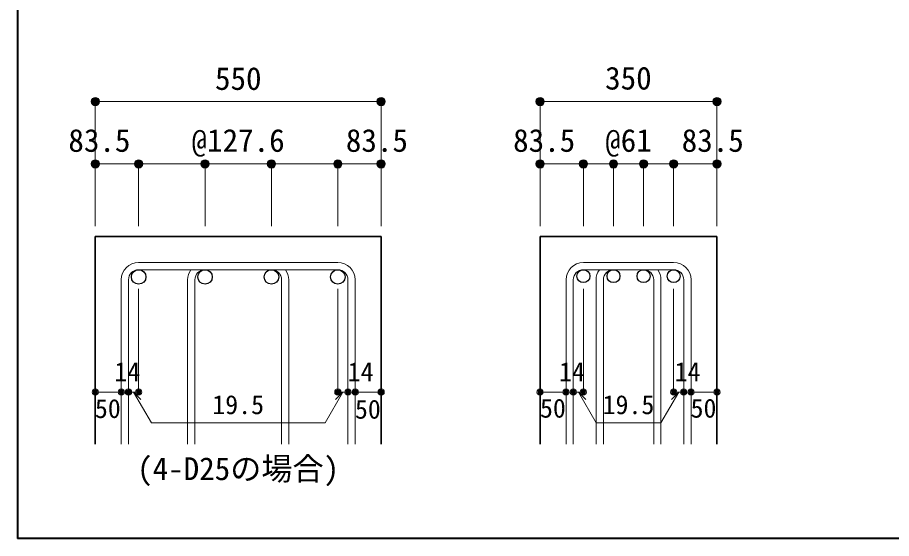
# Model space of a CAD drawing. Units: millimetres at full size, sheet at 1:20; details may follow other scales. Extents: x -3982 to 3969, y -2797 to 2801.
# Drawn here: x -3982 to -2297, y -2797 to -1793 of the extents above; entities that cross this region are included whole.
import ezdxf
from ezdxf.enums import TextEntityAlignment as Align

# ---------------------------------------------------------------- set-up
doc = ezdxf.new("R2010")
doc.units = ezdxf.units.MM
doc.header["$LTSCALE"] = 20
doc.header["$PDMODE"] = 32
doc.header["$PDSIZE"] = 12
for name, color, linetype, lineweight in [('6-1_躯体線', 2, 'Continuous', 35), ('6-5_梁主筋', 7, 'Continuous', 18), ('6-6_S.T.P.', 7, 'Continuous', 18), ('6-7_文字', 7, 'Continuous', 18), ('6-D_寸法', 4, 'Continuous', 9), ('F-0_枠', 6, 'Continuous', 40)]:
    doc.layers.add(name, color=color, linetype=linetype, lineweight=lineweight)
doc.styles.add('ＭＳ ゴシック', font='')
doc.styles.get('ＭＳ ゴシック').set_extended_font_data('MS Gothic')

msp = doc.modelspace()

# ---------------------------------------------------------------- linework, layer by layer
at = {"layer": '6-1_躯体線'}
for p, q in [((-3831.83, -2214.67), (-3831.83, -2614.67)), ((-3831.83, -2214.67), (-3280.83, -2214.67)), ((-3280.83, -2214.67), (-3280.83, -2614.67)), ((-2974.37, -2214.67), (-2974.37, -2614.67)), ((-2974.37, -2214.67), (-2633.37, -2214.67)), ((-2633.37, -2214.67), (-2633.37, -2614.67))]:
    msp.add_line(p, q, dxfattribs=at)
at = {"layer": '6-5_梁主筋', "color": 3, "lineweight": 25}
for centre, radius in [((-3748.33, -2292.67), 14), ((-3620.33, -2292.67), 14), ((-3492.33, -2292.67), 14), ((-3364.33, -2292.67), 14), ((-2890.87, -2291.17), 12.5), ((-2832.87, -2291.17), 12.5), ((-2774.87, -2291.17), 12.5), ((-2716.87, -2291.17), 12.5)]:
    msp.add_circle(centre, radius, dxfattribs=at)
at = {"layer": '6-6_S.T.P.'}
for p, q in [((-3364.33, -2264.67), (-3748.33, -2264.67)), ((-2716.87, -2264.67), (-2890.87, -2264.67)), ((-3364.33, -2278.67), (-3748.33, -2278.67)), ((-2716.87, -2278.67), (-2890.87, -2278.67)), ((-3781.83, -2298.17), (-3781.83, -2614.67)), ((-3767.83, -2298.17), (-3767.83, -2614.67)), ((-3653.83, -2298.17), (-3653.83, -2614.67)), ((-3639.83, -2298.17), (-3639.83, -2614.67)), ((-3472.83, -2298.17), (-3472.83, -2614.67)), ((-3458.83, -2298.17), (-3458.83, -2614.67)), ((-3344.83, -2298.17), (-3344.83, -2614.67)), ((-3330.83, -2298.17), (-3330.83, -2614.67)), ((-2924.37, -2298.17), (-2924.37, -2614.67)), ((-2910.37, -2298.17), (-2910.37, -2614.67)), ((-2866.37, -2298.17), (-2866.37, -2614.67)), ((-2852.37, -2298.17), (-2852.37, -2614.67)), ((-2755.37, -2298.17), (-2755.37, -2614.67)), ((-2741.37, -2298.17), (-2741.37, -2614.67)), ((-2697.37, -2298.17), (-2697.37, -2614.67)), ((-2683.37, -2298.17), (-2683.37, -2614.67))]:
    msp.add_line(p, q, dxfattribs=at)
for centre, radius, start, end in [((-3748.33, -2298.17), 33.5, 90, 180), ((-3364.33, -2298.17), 33.5, 0, 90), ((-2890.87, -2298.17), 33.5, 90, 180), ((-2716.87, -2298.17), 33.5, 0, 90), ((-3748.33, -2298.17), 19.5, 90, 180), ((-3620.33, -2298.17), 33.5, 144.40235, 180), ((-3620.33, -2298.17), 19.5, 90, 180), ((-3492.33, -2298.17), 19.5, 0, 90), ((-3492.33, -2298.17), 33.5, 0, 35.59765), ((-3364.33, -2298.17), 19.5, 0, 90), ((-2890.87, -2298.17), 19.5, 90, 180), ((-2832.87, -2298.17), 33.5, 144.40235, 180), ((-2832.87, -2298.17), 19.5, 90, 180), ((-2774.87, -2298.17), 19.5, 0, 90), ((-2774.87, -2298.17), 33.5, 0, 35.59765), ((-2716.87, -2298.17), 19.5, 0, 90)]:
    msp.add_arc(centre, radius, start, end, dxfattribs=at)
at = {"layer": '6-D_寸法'}
for p, q in [((-3831.83, -1954.67), (-3280.83, -1954.67)), ((-3280.83, -1954.67), (-3280.83, -2074.67)), ((-2974.37, -1954.67), (-2974.37, -2074.67)), ((-2974.37, -1954.67), (-2633.37, -1954.67)), ((-2633.37, -1954.67), (-2633.37, -2074.67)), ((-3831.83, -2074.67), (-3831.83, -2194.67)), ((-3748.33, -2074.67), (-3748.33, -2194.67)), ((-3748.33, -2074.67), (-3620.33, -2074.67)), ((-3620.33, -2074.67), (-3620.33, -2194.67)), ((-3620.33, -2074.67), (-3280.83, -2074.67)), ((-3492.33, -2074.67), (-3492.33, -2194.67)), ((-3364.33, -2074.67), (-3364.33, -2194.67)), ((-3280.83, -2074.67), (-3280.83, -2194.67)), ((-2974.37, -2074.67), (-2974.37, -2194.67)), ((-2974.37, -2074.67), (-2890.87, -2074.67)), ((-2890.87, -2074.67), (-2890.87, -2194.67)), ((-2832.87, -2074.67), (-2832.87, -2194.67)), ((-2774.87, -2074.67), (-2774.87, -2194.67)), ((-2716.87, -2074.67), (-2716.87, -2194.67)), ((-2633.37, -2074.67), (-2633.37, -2194.67)), ((-3748.33, -2514.67), (-3748.33, -2315.34)), ((-3364.33, -2514.67), (-3364.33, -2315.34)), ((-2890.87, -2514.67), (-2890.87, -2315.34)), ((-2716.87, -2514.67), (-2716.87, -2315.34)), ((-3831.83, -2514.67), (-3781.83, -2514.67)), ((-3781.83, -2514.67), (-3748.33, -2514.67)), ((-3758.08, -2514.67), (-3743.94, -2528.81)), ((-3758.08, -2514.67), (-3723.86, -2573.95)), ((-3354.58, -2514.67), (-3388.8, -2573.95)), ((-3354.58, -2514.67), (-3368.72, -2528.81)), ((-3364.33, -2514.67), (-3280.83, -2514.67)), ((-3344.83, -2514.67), (-3330.83, -2514.67)), ((-2974.37, -2514.67), (-2924.37, -2514.67)), ((-2924.37, -2514.67), (-2890.87, -2514.67)), ((-2900.62, -2514.67), (-2886.48, -2528.81)), ((-2900.62, -2514.67), (-2866.39, -2573.95)), ((-2707.12, -2514.67), (-2741.34, -2573.95)), ((-2707.12, -2514.67), (-2721.26, -2528.81)), ((-2716.87, -2514.67), (-2633.37, -2514.67)), ((-2697.37, -2514.67), (-2683.37, -2514.67)), ((-3723.86, -2573.95), (-3388.8, -2573.95)), ((-2866.39, -2573.95), (-2741.34, -2573.95))]:
    msp.add_line(p, q, dxfattribs=at)
for points in [[(-3831.83, -1954.67), (-3831.83, -2074.67), (-3748.33, -2074.67)], [(-2890.87, -2074.67), (-2832.87, -2074.67), (-2633.37, -2074.67)]]:
    msp.add_lwpolyline(points, dxfattribs=at)
for centre, radius in [((-3831.83, -1954.67), 8), ((-3831.83, -1954.67), 7.2), ((-3831.83, -1954.67), 6.4), ((-3831.83, -1954.67), 5.6), ((-3831.83, -1954.67), 4.8), ((-3831.83, -1954.67), 4), ((-3831.83, -1954.67), 3.2), ((-3831.83, -1954.67), 2.4), ((-3831.83, -1954.67), 1.6), ((-3831.83, -1954.67), 0.8), ((-3280.83, -1954.67), 8), ((-3280.83, -1954.67), 7.2), ((-3280.83, -1954.67), 6.4), ((-3280.83, -1954.67), 5.6), ((-3280.83, -1954.67), 4.8), ((-3280.83, -1954.67), 4), ((-3280.83, -1954.67), 3.2), ((-3280.83, -1954.67), 2.4), ((-3280.83, -1954.67), 1.6), ((-3280.83, -1954.67), 0.8), ((-2974.37, -1954.67), 8), ((-2974.37, -1954.67), 7.2), ((-2974.37, -1954.67), 6.4), ((-2974.37, -1954.67), 5.6), ((-2974.37, -1954.67), 4.8), ((-2974.37, -1954.67), 4), ((-2974.37, -1954.67), 3.2), ((-2974.37, -1954.67), 2.4), ((-2974.37, -1954.67), 1.6), ((-2974.37, -1954.67), 0.8), ((-2633.37, -1954.67), 8), ((-2633.37, -1954.67), 7.2), ((-2633.37, -1954.67), 6.4), ((-2633.37, -1954.67), 5.6), ((-2633.37, -1954.67), 4.8), ((-2633.37, -1954.67), 4), ((-2633.37, -1954.67), 3.2), ((-2633.37, -1954.67), 2.4), ((-2633.37, -1954.67), 1.6), ((-2633.37, -1954.67), 0.8), ((-3831.83, -2074.67), 8), ((-3831.83, -2074.67), 7.2), ((-3831.83, -2074.67), 6.4), ((-3831.83, -2074.67), 5.6), ((-3831.83, -2074.67), 4.8), ((-3831.83, -2074.67), 4), ((-3831.83, -2074.67), 3.2), ((-3831.83, -2074.67), 2.4), ((-3748.33, -2074.67), 8), ((-3748.33, -2074.67), 7.2), ((-3748.33, -2074.67), 6.4), ((-3748.33, -2074.67), 5.6), ((-3748.33, -2074.67), 4.8), ((-3748.33, -2074.67), 4), ((-3748.33, -2074.67), 3.2), ((-3748.33, -2074.67), 2.4), ((-3620.33, -2074.67), 8), ((-3620.33, -2074.67), 7.2), ((-3620.33, -2074.67), 6.4), ((-3620.33, -2074.67), 5.6), ((-3620.33, -2074.67), 4.8), ((-3620.33, -2074.67), 4), ((-3620.33, -2074.67), 3.2), ((-3620.33, -2074.67), 2.4), ((-3492.33, -2074.67), 8), ((-3492.33, -2074.67), 7.2), ((-3492.33, -2074.67), 6.4), ((-3492.33, -2074.67), 5.6), ((-3492.33, -2074.67), 4.8), ((-3492.33, -2074.67), 4), ((-3492.33, -2074.67), 3.2), ((-3492.33, -2074.67), 2.4), ((-3364.33, -2074.67), 8), ((-3364.33, -2074.67), 7.2), ((-3364.33, -2074.67), 6.4), ((-3364.33, -2074.67), 5.6), ((-3364.33, -2074.67), 4.8), ((-3364.33, -2074.67), 4), ((-3364.33, -2074.67), 3.2), ((-3364.33, -2074.67), 2.4), ((-3280.83, -2074.67), 8), ((-3280.83, -2074.67), 7.2), ((-3280.83, -2074.67), 6.4), ((-3280.83, -2074.67), 5.6), ((-3280.83, -2074.67), 4.8), ((-3280.83, -2074.67), 4), ((-3280.83, -2074.67), 3.2), ((-3280.83, -2074.67), 2.4), ((-2974.37, -2074.67), 8), ((-2974.37, -2074.67), 7.2), ((-2974.37, -2074.67), 6.4), ((-2974.37, -2074.67), 5.6), ((-2974.37, -2074.67), 4.8), ((-2974.37, -2074.67), 4), ((-2974.37, -2074.67), 3.2), ((-2974.37, -2074.67), 2.4), ((-2890.87, -2074.67), 8), ((-2890.87, -2074.67), 7.2), ((-2890.87, -2074.67), 6.4), ((-2890.87, -2074.67), 5.6), ((-2890.87, -2074.67), 4.8), ((-2890.87, -2074.67), 4), ((-2890.87, -2074.67), 3.2), ((-2890.87, -2074.67), 2.4), ((-2832.87, -2074.67), 8), ((-2832.87, -2074.67), 7.2), ((-2832.87, -2074.67), 6.4), ((-2832.87, -2074.67), 5.6), ((-2832.87, -2074.67), 4.8), ((-2832.87, -2074.67), 4), ((-2832.87, -2074.67), 3.2), ((-2832.87, -2074.67), 2.4), ((-2774.87, -2074.67), 8), ((-2774.87, -2074.67), 7.2), ((-2774.87, -2074.67), 6.4), ((-2774.87, -2074.67), 5.6), ((-2774.87, -2074.67), 4.8), ((-2774.87, -2074.67), 4), ((-2774.87, -2074.67), 3.2), ((-2774.87, -2074.67), 2.4), ((-2716.87, -2074.67), 8), ((-2716.87, -2074.67), 7.2), ((-2716.87, -2074.67), 6.4), ((-2716.87, -2074.67), 5.6), ((-2716.87, -2074.67), 4.8), ((-2716.87, -2074.67), 4), ((-2716.87, -2074.67), 3.2), ((-2716.87, -2074.67), 2.4), ((-2633.37, -2074.67), 8), ((-2633.37, -2074.67), 7.2), ((-2633.37, -2074.67), 6.4), ((-2633.37, -2074.67), 5.6), ((-2633.37, -2074.67), 4.8), ((-2633.37, -2074.67), 4), ((-2633.37, -2074.67), 3.2), ((-2633.37, -2074.67), 2.4), ((-3831.83, -2074.67), 1.6), ((-3831.83, -2074.67), 0.8), ((-3748.33, -2074.67), 1.6), ((-3748.33, -2074.67), 0.8), ((-3620.33, -2074.67), 1.6), ((-3620.33, -2074.67), 0.8), ((-3492.33, -2074.67), 1.6), ((-3492.33, -2074.67), 0.8), ((-3364.33, -2074.67), 1.6), ((-3364.33, -2074.67), 0.8), ((-3280.83, -2074.67), 1.6), ((-3280.83, -2074.67), 0.8), ((-2974.37, -2074.67), 1.6), ((-2974.37, -2074.67), 0.8), ((-2890.87, -2074.67), 1.6), ((-2890.87, -2074.67), 0.8), ((-2832.87, -2074.67), 1.6), ((-2832.87, -2074.67), 0.8), ((-2774.87, -2074.67), 1.6), ((-2774.87, -2074.67), 0.8), ((-2716.87, -2074.67), 1.6), ((-2716.87, -2074.67), 0.8), ((-2633.37, -2074.67), 1.6), ((-2633.37, -2074.67), 0.8), ((-3831.83, -2514.67), 4), ((-3781.83, -2514.67), 4), ((-3767.83, -2514.67), 4), ((-3748.33, -2514.67), 4), ((-3364.33, -2514.67), 4), ((-3344.83, -2514.67), 4), ((-3330.83, -2514.67), 4), ((-3280.83, -2514.67), 4), ((-2974.37, -2514.67), 4), ((-2924.37, -2514.67), 4), ((-2910.37, -2514.67), 4), ((-2890.87, -2514.67), 4), ((-2716.87, -2514.67), 4), ((-2697.37, -2514.67), 4), ((-2683.37, -2514.67), 4), ((-2633.37, -2514.67), 4), ((-3831.83, -2514.67), 3.6), ((-3831.83, -2514.67), 3.2), ((-3831.83, -2514.67), 2.8), ((-3831.83, -2514.67), 2.4), ((-3831.83, -2514.67), 2), ((-3831.83, -2514.67), 1.6), ((-3831.83, -2514.67), 1.2), ((-3831.83, -2514.67), 0.8), ((-3831.83, -2514.67), 0.4), ((-3781.83, -2514.67), 3.6), ((-3781.83, -2514.67), 3.2), ((-3781.83, -2514.67), 2.8), ((-3781.83, -2514.67), 2.4), ((-3781.83, -2514.67), 2), ((-3781.83, -2514.67), 1.6), ((-3781.83, -2514.67), 1.2), ((-3781.83, -2514.67), 0.8), ((-3781.83, -2514.67), 0.4), ((-3767.83, -2514.67), 3.6), ((-3767.83, -2514.67), 3.2), ((-3767.83, -2514.67), 2.8), ((-3767.83, -2514.67), 2.4), ((-3767.83, -2514.67), 2), ((-3767.83, -2514.67), 1.6), ((-3767.83, -2514.67), 1.2), ((-3767.83, -2514.67), 0.8), ((-3767.83, -2514.67), 0.4), ((-3748.33, -2514.67), 3.6), ((-3748.33, -2514.67), 3.2), ((-3748.33, -2514.67), 2.8), ((-3748.33, -2514.67), 2.4), ((-3748.33, -2514.67), 2), ((-3748.33, -2514.67), 1.6), ((-3748.33, -2514.67), 1.2), ((-3748.33, -2514.67), 0.8), ((-3748.33, -2514.67), 0.4), ((-3364.33, -2514.67), 3.6), ((-3364.33, -2514.67), 3.2), ((-3364.33, -2514.67), 2.8), ((-3364.33, -2514.67), 2.4), ((-3364.33, -2514.67), 2), ((-3364.33, -2514.67), 1.6), ((-3364.33, -2514.67), 1.2), ((-3364.33, -2514.67), 0.8), ((-3364.33, -2514.67), 0.4), ((-3344.83, -2514.67), 3.6), ((-3344.83, -2514.67), 3.2), ((-3344.83, -2514.67), 2.8), ((-3344.83, -2514.67), 2.4), ((-3344.83, -2514.67), 2), ((-3344.83, -2514.67), 1.6), ((-3344.83, -2514.67), 1.2), ((-3344.83, -2514.67), 0.8), ((-3344.83, -2514.67), 0.4), ((-3330.83, -2514.67), 3.6), ((-3330.83, -2514.67), 3.2), ((-3330.83, -2514.67), 2.8), ((-3330.83, -2514.67), 2.4), ((-3330.83, -2514.67), 2), ((-3330.83, -2514.67), 1.6), ((-3330.83, -2514.67), 1.2), ((-3330.83, -2514.67), 0.8), ((-3330.83, -2514.67), 0.4), ((-3280.83, -2514.67), 3.6), ((-3280.83, -2514.67), 3.2), ((-3280.83, -2514.67), 2.8), ((-3280.83, -2514.67), 2.4), ((-3280.83, -2514.67), 2), ((-3280.83, -2514.67), 1.6), ((-3280.83, -2514.67), 1.2), ((-3280.83, -2514.67), 0.8), ((-3280.83, -2514.67), 0.4), ((-2974.37, -2514.67), 3.6), ((-2974.37, -2514.67), 3.2), ((-2974.37, -2514.67), 2.8), ((-2974.37, -2514.67), 2.4), ((-2974.37, -2514.67), 2), ((-2974.37, -2514.67), 1.6), ((-2974.37, -2514.67), 1.2), ((-2974.37, -2514.67), 0.8), ((-2974.37, -2514.67), 0.4), ((-2924.37, -2514.67), 3.6), ((-2924.37, -2514.67), 3.2), ((-2924.37, -2514.67), 2.8), ((-2924.37, -2514.67), 2.4), ((-2924.37, -2514.67), 2), ((-2924.37, -2514.67), 1.6), ((-2924.37, -2514.67), 1.2), ((-2924.37, -2514.67), 0.8), ((-2924.37, -2514.67), 0.4), ((-2910.37, -2514.67), 3.6), ((-2910.37, -2514.67), 3.2), ((-2910.37, -2514.67), 2.8), ((-2910.37, -2514.67), 2.4), ((-2910.37, -2514.67), 2), ((-2910.37, -2514.67), 1.6), ((-2910.37, -2514.67), 1.2), ((-2910.37, -2514.67), 0.8), ((-2910.37, -2514.67), 0.4), ((-2890.87, -2514.67), 3.6), ((-2890.87, -2514.67), 3.2), ((-2890.87, -2514.67), 2.8), ((-2890.87, -2514.67), 2.4), ((-2890.87, -2514.67), 2), ((-2890.87, -2514.67), 1.6), ((-2890.87, -2514.67), 1.2), ((-2890.87, -2514.67), 0.8), ((-2890.87, -2514.67), 0.4), ((-2716.87, -2514.67), 3.6), ((-2716.87, -2514.67), 3.2), ((-2716.87, -2514.67), 2.8), ((-2716.87, -2514.67), 2.4), ((-2716.87, -2514.67), 2), ((-2716.87, -2514.67), 1.6), ((-2716.87, -2514.67), 1.2), ((-2716.87, -2514.67), 0.8), ((-2716.87, -2514.67), 0.4), ((-2697.37, -2514.67), 3.6), ((-2697.37, -2514.67), 3.2), ((-2697.37, -2514.67), 2.8), ((-2697.37, -2514.67), 2.4), ((-2697.37, -2514.67), 2), ((-2697.37, -2514.67), 1.6), ((-2697.37, -2514.67), 1.2), ((-2697.37, -2514.67), 0.8), ((-2697.37, -2514.67), 0.4), ((-2683.37, -2514.67), 3.6), ((-2683.37, -2514.67), 3.2), ((-2683.37, -2514.67), 2.8), ((-2683.37, -2514.67), 2.4), ((-2683.37, -2514.67), 2), ((-2683.37, -2514.67), 1.6), ((-2683.37, -2514.67), 1.2), ((-2683.37, -2514.67), 0.8), ((-2683.37, -2514.67), 0.4), ((-2633.37, -2514.67), 3.6), ((-2633.37, -2514.67), 3.2), ((-2633.37, -2514.67), 2.8), ((-2633.37, -2514.67), 2.4), ((-2633.37, -2514.67), 2), ((-2633.37, -2514.67), 1.6), ((-2633.37, -2514.67), 1.2), ((-2633.37, -2514.67), 0.8), ((-2633.37, -2514.67), 0.4)]:
    msp.add_circle(centre, radius, dxfattribs=at)
at = {"layer": '6-D_寸法', "color": 7}
for p in [(-3831.83, -1954.67), (-3280.83, -1954.67), (-2974.37, -1954.67), (-2633.37, -1954.67), (-3831.83, -2074.67), (-3748.33, -2074.67), (-3620.33, -2074.67), (-3492.33, -2074.67), (-3364.33, -2074.67), (-3280.83, -2074.67), (-2974.37, -2074.67), (-2890.87, -2074.67), (-2832.87, -2074.67), (-2774.87, -2074.67), (-2716.87, -2074.67), (-2633.37, -2074.67), (-3831.83, -2514.67), (-3781.83, -2514.67), (-3767.83, -2514.67), (-3748.33, -2514.67), (-3364.33, -2514.67), (-3344.83, -2514.67), (-3330.83, -2514.67), (-3280.83, -2514.67), (-2974.37, -2514.67), (-2924.37, -2514.67), (-2910.37, -2514.67), (-2890.87, -2514.67), (-2716.87, -2514.67), (-2697.37, -2514.67), (-2683.37, -2514.67), (-2633.37, -2514.67)]:
    msp.add_point(p, dxfattribs=at)
at = {"layer": 'F-0_枠'}
for p in [(-3981.92, 2800.77), (3969.4, -2796.83)]:
    msp.add_line(p, (-3981.92, -2796.83), dxfattribs=at)

# ---------------------------------------------------------------- texts
at = {"layer": '6-7_文字', "style": 'ＭＳ ゴシック'}
msp.add_text('(4-D25の場合)', height=43.99, dxfattribs=at).set_placement((-3751.33, -2697.46), align=Align.BOTTOM_LEFT)
at = {"layer": '6-D_寸法', "style": 'ＭＳ ゴシック'}
for s, height, p in [('550', 43.99, (-3601.13, -1945.37)), ('350', 43.99, (-2849.03, -1944.63)), ('83.5', 43.99, (-3883.83, -2064.67)), ('@127.6', 43.99, (-3646.33, -2064.67)), ('83.5', 43.99, (-3348.83, -2064.67)), ('83.5', 43.99, (-3026.37, -2064.67)), ('@61', 43.99, (-2848.87, -2064.67)), ('83.5', 43.99, (-2701.37, -2064.67)), ('14', 36.66, (-3795.14, -2504.6)), ('14', 36.66, (-3345.22, -2504.67)), ('14', 36.66, (-2937.68, -2504.6)), ('14', 36.66, (-2715.07, -2504.62)), ('19.5', 36.66, (-3606.33, -2568.14)), ('19.5', 36.66, (-2853.87, -2568.14)), ('50', 36.66, (-3832.68, -2575.57)), ('50', 36.66, (-3331.34, -2576.89)), ('50', 36.66, (-2974.62, -2574.88)), ('50', 36.66, (-2684.3, -2574.88))]:
    msp.add_text(s, height=height, dxfattribs=at).set_placement(p, align=Align.BOTTOM_LEFT)

doc.saveas('drawing.dxf')
